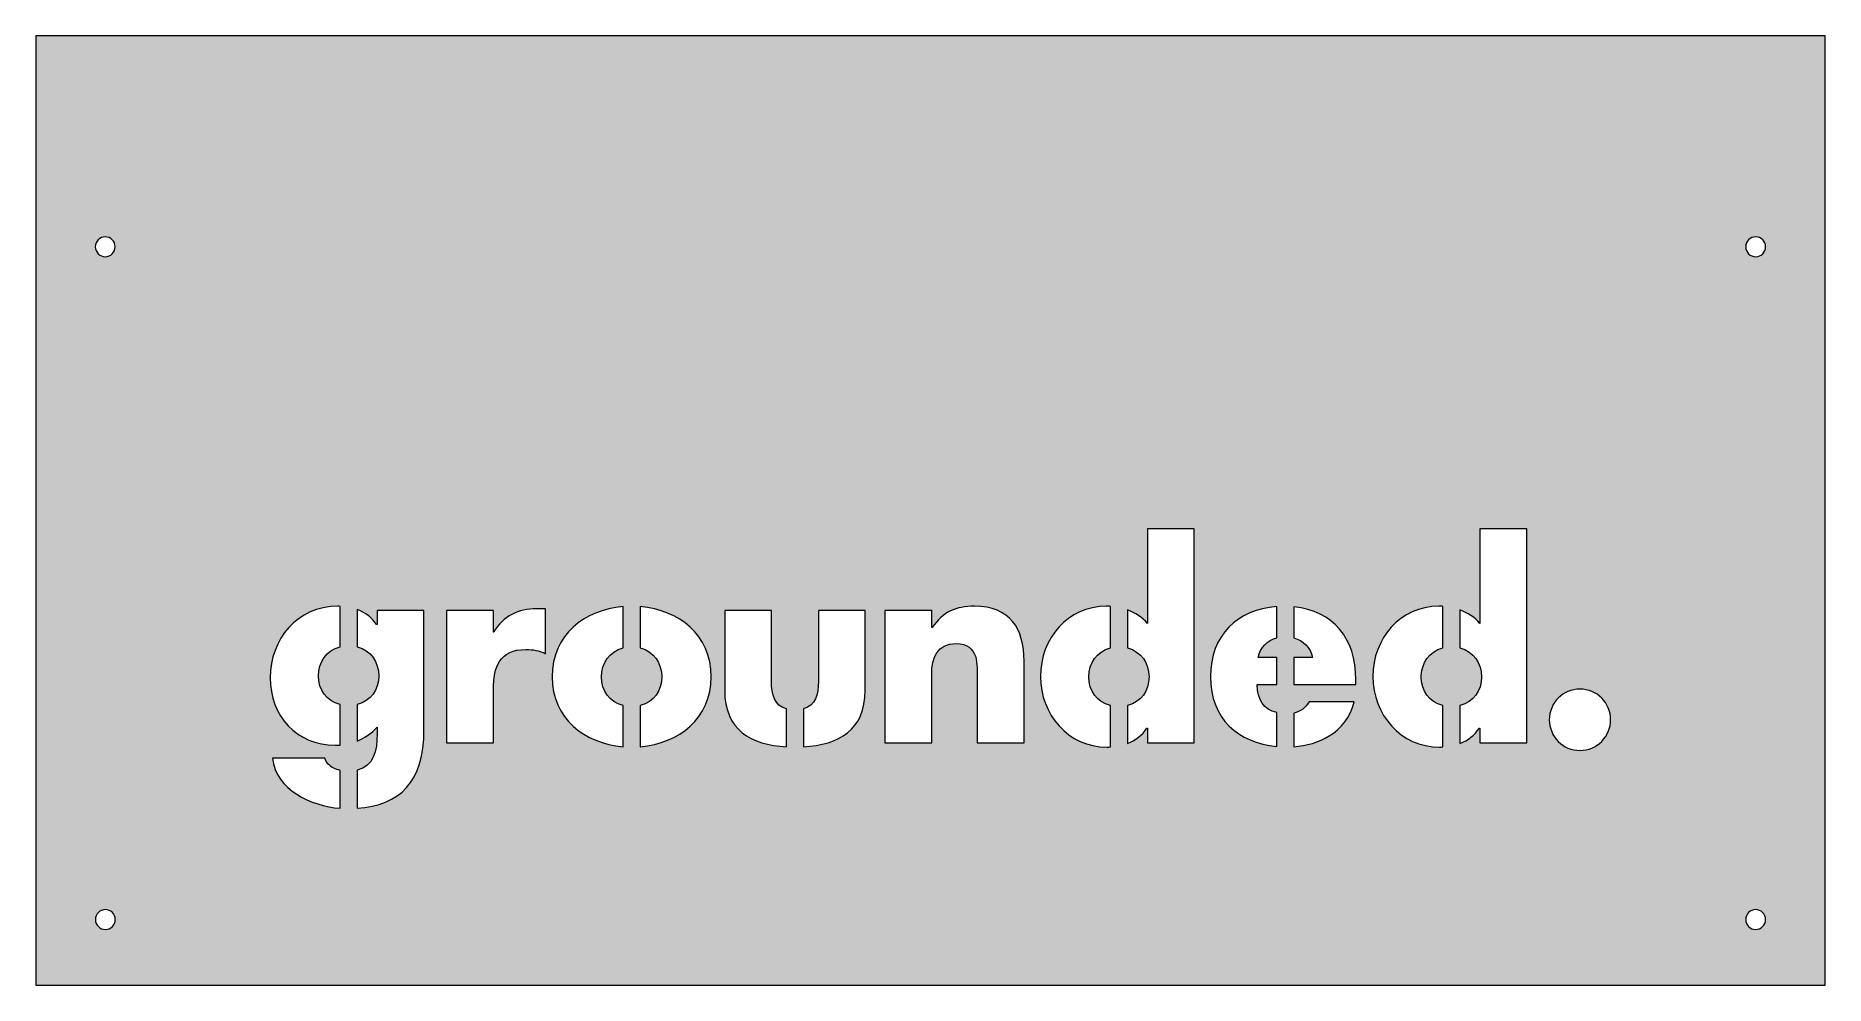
# Model space of a CAD drawing. Header units: inches. Extents: x 0.7 to 90.7, y -47.1 to 0.7.
import ezdxf

# ---------------------------------------------------------------- set-up
doc = ezdxf.new("R2010")
doc.units = ezdxf.units.IN
doc.header["$MEASUREMENT"] = 0
doc.layers.add('Layer 1', color=7, linetype='Continuous')

msp = doc.modelspace()

# ---------------------------------------------------------------- hatches: boundary and pattern name
at = {"layer": 'Layer 1', "true_color": 0xec008b}
h = msp.add_hatch(color=230, dxfattribs=at)
h.dxf.hatch_style = 2
h.paths.add_polyline_path([(0.72, 0.668), (0.72, -47.058), (90.72, -47.058), (90.72, 0.668)])
edge = h.paths.add_edge_path()
edge.add_spline(control_points=[(4.214, -9.437), (4.491, -9.437), (4.714, -9.661), (4.714, -9.937), (4.714, -10.213), (4.491, -10.437), (4.214, -10.437), (3.938, -10.437), (3.714, -10.213), (3.714, -9.937), (3.714, -9.661), (3.938, -9.437), (4.214, -9.437)], knot_values=[0, 0, 0, 0, 1, 1, 1, 2, 2, 2, 3, 3, 3, 4, 4, 4, 4], degree=3, periodic=1)
edge = h.paths.add_edge_path()
edge.add_spline(control_points=[(4.22, -44.258), (3.944, -44.258), (3.72, -44.035), (3.72, -43.758), (3.72, -43.482), (3.944, -43.258), (4.22, -43.258), (4.496, -43.258), (4.72, -43.482), (4.72, -43.758), (4.72, -44.035), (4.496, -44.258), (4.22, -44.258)], knot_values=[0, 0, 0, 0, 1, 1, 1, 2, 2, 2, 3, 3, 3, 4, 4, 4, 4], degree=3, periodic=1)
edge = h.paths.add_edge_path()
edge.add_spline(control_points=[(16.023, -38.165), (14.556, -38.047), (12.812, -37.251), (12.622, -35.644), (12.622, -35.644), (15.263, -35.644), (15.263, -35.644), (15.327, -35.877), (15.496, -36.046), (15.703, -36.149), (15.802, -36.199), (15.912, -36.236), (16.023, -36.261), (16.023, -36.261), (16.023, -38.165), (16.023, -38.165)], knot_values=[0, 0, 0, 0, 1, 1, 1, 2, 2, 2, 3, 3, 3, 4, 4, 4, 5, 5, 5, 5], degree=3, periodic=1)
edge = h.paths.add_edge_path()
edge.add_spline(control_points=[(16.023, -30.054), (15.331, -30.228), (14.939, -30.819), (14.939, -31.503), (14.939, -32.208), (15.331, -32.776), (16.023, -32.941), (16.023, -32.941), (16.023, -34.987), (16.023, -34.987), (15.944, -34.993), (15.864, -34.997), (15.78, -34.997), (13.839, -34.997), (12.506, -33.522), (12.506, -31.606), (12.506, -29.665), (13.878, -28.008), (15.91, -28.008), (15.948, -28.008), (15.985, -28.012), (16.023, -28.013), (16.023, -28.013), (16.023, -30.054), (16.023, -30.054)], knot_values=[0, 0, 0, 0, 1, 1, 1, 2, 2, 2, 3, 3, 3, 4, 4, 4, 5, 5, 5, 6, 6, 6, 7, 7, 7, 8, 8, 8, 8], degree=3, periodic=1)
edge = h.paths.add_edge_path()
edge.add_spline(control_points=[(20.245, -34.221), (20.245, -36.85), (19.028, -38.015), (16.883, -38.161), (16.883, -38.161), (16.883, -36.246), (16.883, -36.246), (17.71, -36.044), (17.89, -35.313), (17.89, -34.402), (17.89, -34.402), (17.89, -34.091), (17.89, -34.091), (17.57, -34.411), (17.246, -34.643), (16.883, -34.792), (16.883, -34.792), (16.883, -32.941), (16.883, -32.941), (17.575, -32.776), (17.967, -32.208), (17.967, -31.503), (17.967, -30.819), (17.575, -30.228), (16.883, -30.054), (16.883, -30.054), (16.883, -28.172), (16.883, -28.172), (17.266, -28.315), (17.604, -28.558), (17.864, -28.927), (17.864, -28.927), (17.89, -28.927), (17.89, -28.927), (17.89, -28.927), (17.89, -28.228), (17.89, -28.228), (17.89, -28.228), (20.245, -28.228), (20.245, -28.228), (20.245, -28.228), (20.245, -34.221), (20.245, -34.221)], knot_values=[0, 0, 0, 0, 1, 1, 1, 2, 2, 2, 3, 3, 3, 4, 4, 4, 5, 5, 5, 6, 6, 6, 7, 7, 7, 8, 8, 8, 9, 9, 9, 10, 10, 10, 11, 11, 11, 12, 12, 12, 13, 13, 13, 14, 14, 14, 14], degree=3, periodic=1)
edge = h.paths.add_edge_path()
edge.add_spline(control_points=[(26.362, -30.403), (26.038, -30.221), (25.728, -30.183), (25.365, -30.183), (24.058, -30.183), (23.735, -31.05), (23.735, -32.189), (23.735, -32.189), (23.735, -34.868), (23.735, -34.868), (23.735, -34.868), (21.379, -34.868), (21.379, -34.868), (21.379, -34.868), (21.379, -28.228), (21.379, -28.228), (21.379, -28.228), (23.735, -28.228), (23.735, -28.228), (23.735, -28.228), (23.735, -29.316), (23.735, -29.316), (23.735, -29.316), (23.761, -29.316), (23.761, -29.316), (24.214, -28.5), (24.99, -28.138), (25.909, -28.138), (25.909, -28.138), (26.362, -28.138), (26.362, -28.138), (26.362, -28.138), (26.362, -30.403), (26.362, -30.403)], knot_values=[0, 0, 0, 0, 1, 1, 1, 2, 2, 2, 3, 3, 3, 4, 4, 4, 5, 5, 5, 6, 6, 6, 7, 7, 7, 8, 8, 8, 9, 9, 9, 10, 10, 10, 11, 11, 11, 11], degree=3, periodic=1)
edge = h.paths.add_edge_path()
edge.add_spline(control_points=[(30.258, -30.106), (29.566, -30.279), (29.174, -30.871), (29.174, -31.555), (29.174, -32.26), (29.566, -32.828), (30.258, -32.993), (30.258, -32.993), (30.258, -35.069), (30.258, -35.069), (28.318, -34.908), (26.689, -33.665), (26.689, -31.555), (26.689, -29.443), (28.309, -28.188), (30.258, -28.027), (30.258, -28.027), (30.258, -30.106), (30.258, -30.106)], knot_values=[0, 0, 0, 0, 1, 1, 1, 2, 2, 2, 3, 3, 3, 4, 4, 4, 5, 5, 5, 6, 6, 6, 6], degree=3, periodic=1)
edge = h.paths.add_edge_path()
edge.add_spline(control_points=[(31.119, -35.069), (31.119, -35.069), (31.119, -32.993), (31.119, -32.993), (31.81, -32.827), (32.202, -32.26), (32.202, -31.555), (32.202, -30.871), (31.81, -30.279), (31.119, -30.106), (31.119, -30.106), (31.119, -28.027), (31.119, -28.027), (33.068, -28.188), (34.687, -29.443), (34.687, -31.555), (34.687, -33.654), (33.068, -34.908), (31.119, -35.069)], knot_values=[0, 0, 0, 0, 1, 1, 1, 2, 2, 2, 3, 3, 3, 4, 4, 4, 5, 5, 5, 6, 6, 6, 6], degree=3, periodic=1)
edge = h.paths.add_edge_path()
edge.add_spline(control_points=[(38.471, -35.073), (36.692, -34.977), (35.368, -34.254), (35.368, -32.228), (35.368, -32.228), (35.368, -28.228), (35.368, -28.228), (35.368, -28.228), (37.723, -28.228), (37.723, -28.228), (37.723, -28.228), (37.723, -31.775), (37.723, -31.775), (37.723, -32.472), (37.868, -32.999), (38.471, -33.159), (38.471, -33.159), (38.471, -35.073), (38.471, -35.073)], knot_values=[0, 0, 0, 0, 1, 1, 1, 2, 2, 2, 3, 3, 3, 4, 4, 4, 5, 5, 5, 6, 6, 6, 6], degree=3, periodic=1)
edge = h.paths.add_edge_path()
edge.add_spline(control_points=[(42.435, -32.228), (42.435, -34.254), (41.111, -34.977), (39.331, -35.073), (39.331, -35.073), (39.331, -33.159), (39.331, -33.159), (39.934, -32.999), (40.079, -32.472), (40.079, -31.775), (40.079, -31.775), (40.079, -28.228), (40.079, -28.228), (40.079, -28.228), (42.435, -28.228), (42.435, -28.228), (42.435, -28.228), (42.435, -32.228), (42.435, -32.228)], knot_values=[0, 0, 0, 0, 1, 1, 1, 2, 2, 2, 3, 3, 3, 4, 4, 4, 5, 5, 5, 6, 6, 6, 6], degree=3, periodic=1)
edge = h.paths.add_edge_path()
edge.add_spline(control_points=[(50.426, -34.868), (50.426, -34.868), (48.07, -34.868), (48.07, -34.868), (48.07, -34.868), (48.07, -31.632), (48.07, -31.632), (48.07, -30.998), (48.174, -29.885), (47.009, -29.885), (46.051, -29.885), (45.779, -30.597), (45.779, -31.425), (45.779, -31.425), (45.779, -34.868), (45.779, -34.868), (45.779, -34.868), (43.424, -34.868), (43.424, -34.868), (43.424, -34.868), (43.424, -28.228), (43.424, -28.228), (43.424, -28.228), (45.779, -28.228), (45.779, -28.228), (45.779, -28.228), (45.779, -29.083), (45.779, -29.083), (45.779, -29.083), (45.805, -29.083), (45.805, -29.083), (46.349, -28.28), (47.009, -28.008), (47.928, -28.008), (49.714, -28.008), (50.426, -29.134), (50.426, -30.765), (50.426, -30.765), (50.426, -34.868), (50.426, -34.868)], knot_values=[0, 0, 0, 0, 1, 1, 1, 2, 2, 2, 3, 3, 3, 4, 4, 4, 5, 5, 5, 6, 6, 6, 7, 7, 7, 8, 8, 8, 9, 9, 9, 10, 10, 10, 11, 11, 11, 12, 12, 12, 13, 13, 13, 13], degree=3, periodic=1)
edge = h.paths.add_edge_path()
edge.add_spline(control_points=[(54.767, -30.106), (54.075, -30.28), (53.683, -30.871), (53.683, -31.555), (53.683, -32.26), (54.075, -32.827), (54.767, -32.993), (54.767, -32.993), (54.767, -35.079), (54.767, -35.079), (54.711, -35.082), (54.656, -35.088), (54.602, -35.088), (52.634, -35.088), (51.249, -33.444), (51.249, -31.541), (51.249, -29.639), (52.608, -28.008), (54.576, -28.008), (54.639, -28.008), (54.703, -28.011), (54.767, -28.016), (54.767, -28.016), (54.767, -30.106), (54.767, -30.106)], knot_values=[0, 0, 0, 0, 1, 1, 1, 2, 2, 2, 3, 3, 3, 4, 4, 4, 5, 5, 5, 6, 6, 6, 7, 7, 7, 8, 8, 8, 8], degree=3, periodic=1)
edge = h.paths.add_edge_path()
edge.add_spline(control_points=[(58.989, -34.868), (58.989, -34.868), (56.633, -34.868), (56.633, -34.868), (56.633, -34.868), (56.633, -34.13), (56.633, -34.13), (56.633, -34.13), (56.608, -34.13), (56.608, -34.13), (56.379, -34.495), (56.027, -34.748), (55.627, -34.902), (55.627, -34.902), (55.627, -32.993), (55.627, -32.993), (56.319, -32.828), (56.711, -32.26), (56.711, -31.555), (56.711, -30.871), (56.319, -30.279), (55.627, -30.106), (55.627, -30.106), (55.627, -28.196), (55.627, -28.196), (56.016, -28.338), (56.37, -28.563), (56.633, -28.875), (56.633, -28.875), (56.633, -24.125), (56.633, -24.125), (56.633, -24.125), (58.989, -24.125), (58.989, -24.125), (58.989, -24.125), (58.989, -34.868), (58.989, -34.868)], knot_values=[0, 0, 0, 0, 1, 1, 1, 2, 2, 2, 3, 3, 3, 4, 4, 4, 5, 5, 5, 6, 6, 6, 7, 7, 7, 8, 8, 8, 9, 9, 9, 10, 10, 10, 11, 11, 11, 12, 12, 12, 12], degree=3, periodic=1)
edge = h.paths.add_edge_path()
edge.add_spline(control_points=[(63.135, -29.597), (62.665, -29.726), (62.304, -30.059), (62.196, -30.584), (62.196, -30.584), (63.135, -30.584), (63.135, -30.584), (63.135, -30.584), (63.135, -31.943), (63.135, -31.943), (63.135, -31.943), (62.157, -31.943), (62.157, -31.943), (62.157, -32.719), (62.493, -33.201), (63.135, -33.358), (63.135, -33.358), (63.135, -35.059), (63.135, -35.059), (61.197, -34.878), (59.801, -33.663), (59.801, -31.555), (59.801, -29.462), (61.159, -28.163), (63.135, -28.027), (63.135, -28.027), (63.135, -29.597), (63.135, -29.597)], knot_values=[0, 0, 0, 0, 1, 1, 1, 2, 2, 2, 3, 3, 3, 4, 4, 4, 5, 5, 5, 6, 6, 6, 7, 7, 7, 8, 8, 8, 9, 9, 9, 9], degree=3, periodic=1)
edge = h.paths.add_edge_path()
edge.add_spline(control_points=[(65.768, -34.531), (65.253, -34.849), (64.635, -35.025), (63.995, -35.072), (63.995, -35.072), (63.995, -33.38), (63.995, -33.38), (64.316, -33.31), (64.567, -33.136), (64.758, -32.81), (64.758, -32.81), (67.023, -32.81), (67.023, -32.81), (66.842, -33.587), (66.376, -34.156), (65.768, -34.531)], knot_values=[0, 0, 0, 0, 1, 1, 1, 2, 2, 2, 3, 3, 3, 4, 4, 4, 5, 5, 5, 5], degree=3, periodic=1)
edge = h.paths.add_edge_path()
edge.add_spline(control_points=[(67.114, -31.943), (67.114, -31.943), (63.995, -31.943), (63.995, -31.943), (63.995, -31.943), (63.995, -30.584), (63.995, -30.584), (63.995, -30.584), (64.927, -30.584), (64.927, -30.584), (64.836, -30.088), (64.458, -29.73), (63.995, -29.596), (63.995, -29.596), (63.995, -28.038), (63.995, -28.038), (65.978, -28.239), (67.114, -29.609), (67.114, -31.697), (67.114, -31.697), (67.114, -31.943), (67.114, -31.943)], knot_values=[0, 0, 0, 0, 1, 1, 1, 2, 2, 2, 3, 3, 3, 4, 4, 4, 5, 5, 5, 6, 6, 6, 7, 7, 7, 7], degree=3, periodic=1)
edge = h.paths.add_edge_path()
edge.add_spline(control_points=[(71.487, -30.106), (70.796, -30.28), (70.404, -30.871), (70.404, -31.555), (70.404, -32.26), (70.796, -32.827), (71.487, -32.993), (71.487, -32.993), (71.487, -35.079), (71.487, -35.079), (71.432, -35.082), (71.377, -35.088), (71.322, -35.088), (69.355, -35.088), (67.97, -33.444), (67.97, -31.541), (67.97, -29.639), (69.329, -28.008), (71.296, -28.008), (71.36, -28.008), (71.424, -28.011), (71.487, -28.016), (71.487, -28.016), (71.487, -30.106), (71.487, -30.106)], knot_values=[0, 0, 0, 0, 1, 1, 1, 2, 2, 2, 3, 3, 3, 4, 4, 4, 5, 5, 5, 6, 6, 6, 7, 7, 7, 8, 8, 8, 8], degree=3, periodic=1)
edge = h.paths.add_edge_path()
edge.add_spline(control_points=[(75.71, -34.868), (75.71, -34.868), (73.355, -34.868), (73.355, -34.868), (73.355, -34.868), (73.355, -34.13), (73.355, -34.13), (73.355, -34.13), (73.329, -34.13), (73.329, -34.13), (73.1, -34.495), (72.747, -34.748), (72.348, -34.902), (72.348, -34.902), (72.348, -32.993), (72.348, -32.993), (73.04, -32.828), (73.432, -32.26), (73.432, -31.555), (73.432, -30.871), (73.04, -30.279), (72.348, -30.106), (72.348, -30.106), (72.348, -28.196), (72.348, -28.196), (72.737, -28.338), (73.091, -28.563), (73.355, -28.875), (73.355, -28.875), (73.355, -24.125), (73.355, -24.125), (73.355, -24.125), (75.71, -24.125), (75.71, -24.125), (75.71, -24.125), (75.71, -34.868), (75.71, -34.868)], knot_values=[0, 0, 0, 0, 1, 1, 1, 2, 2, 2, 3, 3, 3, 4, 4, 4, 5, 5, 5, 6, 6, 6, 7, 7, 7, 8, 8, 8, 9, 9, 9, 10, 10, 10, 11, 11, 11, 12, 12, 12, 12], degree=3, periodic=1)
edge = h.paths.add_edge_path()
edge.add_spline(control_points=[(78.385, -35.259), (77.528, -35.259), (76.843, -34.56), (76.843, -33.716), (76.843, -32.859), (77.528, -32.174), (78.385, -32.174), (79.242, -32.174), (79.928, -32.859), (79.928, -33.716), (79.928, -34.56), (79.242, -35.259), (78.385, -35.259)], knot_values=[0, 0, 0, 0, 1, 1, 1, 2, 2, 2, 3, 3, 3, 4, 4, 4, 4], degree=3, periodic=1)
edge = h.paths.add_edge_path()
edge.add_spline(control_points=[(87.22, -44.258), (86.944, -44.258), (86.72, -44.035), (86.72, -43.758), (86.72, -43.482), (86.944, -43.258), (87.22, -43.258), (87.496, -43.258), (87.72, -43.482), (87.72, -43.758), (87.72, -44.035), (87.496, -44.258), (87.22, -44.258)], knot_values=[0, 0, 0, 0, 1, 1, 1, 2, 2, 2, 3, 3, 3, 4, 4, 4, 4], degree=3, periodic=1)
edge = h.paths.add_edge_path()
edge.add_spline(control_points=[(87.223, -10.437), (86.947, -10.437), (86.723, -10.213), (86.723, -9.937), (86.723, -9.661), (86.947, -9.437), (87.223, -9.437), (87.499, -9.437), (87.723, -9.661), (87.723, -9.937), (87.723, -10.213), (87.499, -10.437), (87.223, -10.437)], knot_values=[0, 0, 0, 0, 1, 1, 1, 2, 2, 2, 3, 3, 3, 4, 4, 4, 4], degree=3, periodic=1)

# ---------------------------------------------------------------- linework, layer by layer
at = {"layer": 'Layer 1', "lineweight": 0}
msp.add_lwpolyline([(0.72, 0.668), (0.72, -47.058), (90.72, -47.058), (90.72, 0.668), (0.72, 0.668)], dxfattribs=at)
for points, knots in [([(4.214, -9.437), (4.491, -9.437), (4.714, -9.661), (4.714, -9.937), (4.714, -10.213), (4.491, -10.437), (4.214, -10.437), (3.938, -10.437), (3.714, -10.213), (3.714, -9.937), (3.714, -9.661), (3.938, -9.437), (4.214, -9.437)], [0, 0, 0, 0, 1, 1, 1, 2, 2, 2, 3, 3, 3, 4, 4, 4, 4]), ([(87.223, -10.437), (86.947, -10.437), (86.723, -10.213), (86.723, -9.937), (86.723, -9.661), (86.947, -9.437), (87.223, -9.437), (87.499, -9.437), (87.723, -9.661), (87.723, -9.937), (87.723, -10.213), (87.499, -10.437), (87.223, -10.437)], [0, 0, 0, 0, 1, 1, 1, 2, 2, 2, 3, 3, 3, 4, 4, 4, 4]), ([(58.989, -34.868), (58.989, -34.868), (56.633, -34.868), (56.633, -34.868), (56.633, -34.868), (56.633, -34.13), (56.633, -34.13), (56.633, -34.13), (56.608, -34.13), (56.608, -34.13), (56.379, -34.495), (56.027, -34.748), (55.627, -34.902), (55.627, -34.902), (55.627, -32.993), (55.627, -32.993), (56.319, -32.828), (56.711, -32.26), (56.711, -31.555), (56.711, -30.871), (56.319, -30.279), (55.627, -30.106), (55.627, -30.106), (55.627, -28.196), (55.627, -28.196), (56.016, -28.338), (56.37, -28.563), (56.633, -28.875), (56.633, -28.875), (56.633, -24.125), (56.633, -24.125), (56.633, -24.125), (58.989, -24.125), (58.989, -24.125), (58.989, -24.125), (58.989, -34.868), (58.989, -34.868)], [0, 0, 0, 0, 1, 1, 1, 2, 2, 2, 3, 3, 3, 4, 4, 4, 5, 5, 5, 6, 6, 6, 7, 7, 7, 8, 8, 8, 9, 9, 9, 10, 10, 10, 11, 11, 11, 12, 12, 12, 12]), ([(75.71, -34.868), (75.71, -34.868), (73.355, -34.868), (73.355, -34.868), (73.355, -34.868), (73.355, -34.13), (73.355, -34.13), (73.355, -34.13), (73.329, -34.13), (73.329, -34.13), (73.1, -34.495), (72.747, -34.748), (72.348, -34.902), (72.348, -34.902), (72.348, -32.993), (72.348, -32.993), (73.04, -32.828), (73.432, -32.26), (73.432, -31.555), (73.432, -30.871), (73.04, -30.279), (72.348, -30.106), (72.348, -30.106), (72.348, -28.196), (72.348, -28.196), (72.737, -28.338), (73.091, -28.563), (73.355, -28.875), (73.355, -28.875), (73.355, -24.125), (73.355, -24.125), (73.355, -24.125), (75.71, -24.125), (75.71, -24.125), (75.71, -24.125), (75.71, -34.868), (75.71, -34.868)], [0, 0, 0, 0, 1, 1, 1, 2, 2, 2, 3, 3, 3, 4, 4, 4, 5, 5, 5, 6, 6, 6, 7, 7, 7, 8, 8, 8, 9, 9, 9, 10, 10, 10, 11, 11, 11, 12, 12, 12, 12]), ([(16.023, -30.054), (15.331, -30.228), (14.939, -30.819), (14.939, -31.503), (14.939, -32.208), (15.331, -32.776), (16.023, -32.941), (16.023, -32.941), (16.023, -34.987), (16.023, -34.987), (15.944, -34.993), (15.864, -34.997), (15.78, -34.997), (13.839, -34.997), (12.506, -33.522), (12.506, -31.606), (12.506, -29.665), (13.878, -28.008), (15.91, -28.008), (15.948, -28.008), (15.985, -28.012), (16.023, -28.013), (16.023, -28.013), (16.023, -30.054), (16.023, -30.054)], [0, 0, 0, 0, 1, 1, 1, 2, 2, 2, 3, 3, 3, 4, 4, 4, 5, 5, 5, 6, 6, 6, 7, 7, 7, 8, 8, 8, 8]), ([(20.245, -34.221), (20.245, -36.85), (19.028, -38.015), (16.883, -38.161), (16.883, -38.161), (16.883, -36.246), (16.883, -36.246), (17.71, -36.044), (17.89, -35.313), (17.89, -34.402), (17.89, -34.402), (17.89, -34.091), (17.89, -34.091), (17.57, -34.411), (17.246, -34.643), (16.883, -34.792), (16.883, -34.792), (16.883, -32.941), (16.883, -32.941), (17.575, -32.776), (17.967, -32.208), (17.967, -31.503), (17.967, -30.819), (17.575, -30.228), (16.883, -30.054), (16.883, -30.054), (16.883, -28.172), (16.883, -28.172), (17.266, -28.315), (17.604, -28.558), (17.864, -28.927), (17.864, -28.927), (17.89, -28.927), (17.89, -28.927), (17.89, -28.927), (17.89, -28.228), (17.89, -28.228), (17.89, -28.228), (20.245, -28.228), (20.245, -28.228), (20.245, -28.228), (20.245, -34.221), (20.245, -34.221)], [0, 0, 0, 0, 1, 1, 1, 2, 2, 2, 3, 3, 3, 4, 4, 4, 5, 5, 5, 6, 6, 6, 7, 7, 7, 8, 8, 8, 9, 9, 9, 10, 10, 10, 11, 11, 11, 12, 12, 12, 13, 13, 13, 14, 14, 14, 14]), ([(26.362, -30.403), (26.038, -30.221), (25.728, -30.183), (25.365, -30.183), (24.058, -30.183), (23.735, -31.05), (23.735, -32.189), (23.735, -32.189), (23.735, -34.868), (23.735, -34.868), (23.735, -34.868), (21.379, -34.868), (21.379, -34.868), (21.379, -34.868), (21.379, -28.228), (21.379, -28.228), (21.379, -28.228), (23.735, -28.228), (23.735, -28.228), (23.735, -28.228), (23.735, -29.316), (23.735, -29.316), (23.735, -29.316), (23.761, -29.316), (23.761, -29.316), (24.214, -28.5), (24.99, -28.138), (25.909, -28.138), (25.909, -28.138), (26.362, -28.138), (26.362, -28.138), (26.362, -28.138), (26.362, -30.403), (26.362, -30.403)], [0, 0, 0, 0, 1, 1, 1, 2, 2, 2, 3, 3, 3, 4, 4, 4, 5, 5, 5, 6, 6, 6, 7, 7, 7, 8, 8, 8, 9, 9, 9, 10, 10, 10, 11, 11, 11, 11]), ([(30.258, -30.106), (29.566, -30.279), (29.174, -30.871), (29.174, -31.555), (29.174, -32.26), (29.566, -32.828), (30.258, -32.993), (30.258, -32.993), (30.258, -35.069), (30.258, -35.069), (28.318, -34.908), (26.689, -33.665), (26.689, -31.555), (26.689, -29.443), (28.309, -28.188), (30.258, -28.027), (30.258, -28.027), (30.258, -30.106), (30.258, -30.106)], [0, 0, 0, 0, 1, 1, 1, 2, 2, 2, 3, 3, 3, 4, 4, 4, 5, 5, 5, 6, 6, 6, 6]), ([(31.119, -35.069), (31.119, -35.069), (31.119, -32.993), (31.119, -32.993), (31.81, -32.827), (32.202, -32.26), (32.202, -31.555), (32.202, -30.871), (31.81, -30.279), (31.119, -30.106), (31.119, -30.106), (31.119, -28.027), (31.119, -28.027), (33.068, -28.188), (34.687, -29.443), (34.687, -31.555), (34.687, -33.654), (33.068, -34.908), (31.119, -35.069)], [0, 0, 0, 0, 1, 1, 1, 2, 2, 2, 3, 3, 3, 4, 4, 4, 5, 5, 5, 6, 6, 6, 6]), ([(38.471, -35.073), (36.692, -34.977), (35.368, -34.254), (35.368, -32.228), (35.368, -32.228), (35.368, -28.228), (35.368, -28.228), (35.368, -28.228), (37.723, -28.228), (37.723, -28.228), (37.723, -28.228), (37.723, -31.775), (37.723, -31.775), (37.723, -32.472), (37.868, -32.999), (38.471, -33.159), (38.471, -33.159), (38.471, -35.073), (38.471, -35.073)], [0, 0, 0, 0, 1, 1, 1, 2, 2, 2, 3, 3, 3, 4, 4, 4, 5, 5, 5, 6, 6, 6, 6]), ([(42.435, -32.228), (42.435, -34.254), (41.111, -34.977), (39.331, -35.073), (39.331, -35.073), (39.331, -33.159), (39.331, -33.159), (39.934, -32.999), (40.079, -32.472), (40.079, -31.775), (40.079, -31.775), (40.079, -28.228), (40.079, -28.228), (40.079, -28.228), (42.435, -28.228), (42.435, -28.228), (42.435, -28.228), (42.435, -32.228), (42.435, -32.228)], [0, 0, 0, 0, 1, 1, 1, 2, 2, 2, 3, 3, 3, 4, 4, 4, 5, 5, 5, 6, 6, 6, 6]), ([(50.426, -34.868), (50.426, -34.868), (48.07, -34.868), (48.07, -34.868), (48.07, -34.868), (48.07, -31.632), (48.07, -31.632), (48.07, -30.998), (48.174, -29.885), (47.009, -29.885), (46.051, -29.885), (45.779, -30.597), (45.779, -31.425), (45.779, -31.425), (45.779, -34.868), (45.779, -34.868), (45.779, -34.868), (43.424, -34.868), (43.424, -34.868), (43.424, -34.868), (43.424, -28.228), (43.424, -28.228), (43.424, -28.228), (45.779, -28.228), (45.779, -28.228), (45.779, -28.228), (45.779, -29.083), (45.779, -29.083), (45.779, -29.083), (45.805, -29.083), (45.805, -29.083), (46.349, -28.28), (47.009, -28.008), (47.928, -28.008), (49.714, -28.008), (50.426, -29.134), (50.426, -30.765), (50.426, -30.765), (50.426, -34.868), (50.426, -34.868)], [0, 0, 0, 0, 1, 1, 1, 2, 2, 2, 3, 3, 3, 4, 4, 4, 5, 5, 5, 6, 6, 6, 7, 7, 7, 8, 8, 8, 9, 9, 9, 10, 10, 10, 11, 11, 11, 12, 12, 12, 13, 13, 13, 13]), ([(54.767, -30.106), (54.075, -30.28), (53.683, -30.871), (53.683, -31.555), (53.683, -32.26), (54.075, -32.827), (54.767, -32.993), (54.767, -32.993), (54.767, -35.079), (54.767, -35.079), (54.711, -35.082), (54.656, -35.088), (54.602, -35.088), (52.634, -35.088), (51.249, -33.444), (51.249, -31.541), (51.249, -29.639), (52.608, -28.008), (54.576, -28.008), (54.639, -28.008), (54.703, -28.011), (54.767, -28.016), (54.767, -28.016), (54.767, -30.106), (54.767, -30.106)], [0, 0, 0, 0, 1, 1, 1, 2, 2, 2, 3, 3, 3, 4, 4, 4, 5, 5, 5, 6, 6, 6, 7, 7, 7, 8, 8, 8, 8]), ([(63.135, -29.597), (62.665, -29.726), (62.304, -30.059), (62.196, -30.584), (62.196, -30.584), (63.135, -30.584), (63.135, -30.584), (63.135, -30.584), (63.135, -31.943), (63.135, -31.943), (63.135, -31.943), (62.157, -31.943), (62.157, -31.943), (62.157, -32.719), (62.493, -33.201), (63.135, -33.358), (63.135, -33.358), (63.135, -35.059), (63.135, -35.059), (61.197, -34.878), (59.801, -33.663), (59.801, -31.555), (59.801, -29.462), (61.159, -28.163), (63.135, -28.027), (63.135, -28.027), (63.135, -29.597), (63.135, -29.597)], [0, 0, 0, 0, 1, 1, 1, 2, 2, 2, 3, 3, 3, 4, 4, 4, 5, 5, 5, 6, 6, 6, 7, 7, 7, 8, 8, 8, 9, 9, 9, 9]), ([(67.114, -31.943), (67.114, -31.943), (63.995, -31.943), (63.995, -31.943), (63.995, -31.943), (63.995, -30.584), (63.995, -30.584), (63.995, -30.584), (64.927, -30.584), (64.927, -30.584), (64.836, -30.088), (64.458, -29.73), (63.995, -29.596), (63.995, -29.596), (63.995, -28.038), (63.995, -28.038), (65.978, -28.239), (67.114, -29.609), (67.114, -31.697), (67.114, -31.697), (67.114, -31.943), (67.114, -31.943)], [0, 0, 0, 0, 1, 1, 1, 2, 2, 2, 3, 3, 3, 4, 4, 4, 5, 5, 5, 6, 6, 6, 7, 7, 7, 7]), ([(71.487, -30.106), (70.796, -30.28), (70.404, -30.871), (70.404, -31.555), (70.404, -32.26), (70.796, -32.827), (71.487, -32.993), (71.487, -32.993), (71.487, -35.079), (71.487, -35.079), (71.432, -35.082), (71.377, -35.088), (71.322, -35.088), (69.355, -35.088), (67.97, -33.444), (67.97, -31.541), (67.97, -29.639), (69.329, -28.008), (71.296, -28.008), (71.36, -28.008), (71.424, -28.011), (71.487, -28.016), (71.487, -28.016), (71.487, -30.106), (71.487, -30.106)], [0, 0, 0, 0, 1, 1, 1, 2, 2, 2, 3, 3, 3, 4, 4, 4, 5, 5, 5, 6, 6, 6, 7, 7, 7, 8, 8, 8, 8]), ([(78.385, -35.259), (77.528, -35.259), (76.843, -34.56), (76.843, -33.716), (76.843, -32.859), (77.528, -32.174), (78.385, -32.174), (79.242, -32.174), (79.928, -32.859), (79.928, -33.716), (79.928, -34.56), (79.242, -35.259), (78.385, -35.259)], [0, 0, 0, 0, 1, 1, 1, 2, 2, 2, 3, 3, 3, 4, 4, 4, 4]), ([(65.768, -34.531), (65.253, -34.849), (64.635, -35.025), (63.995, -35.072), (63.995, -35.072), (63.995, -33.38), (63.995, -33.38), (64.316, -33.31), (64.567, -33.136), (64.758, -32.81), (64.758, -32.81), (67.023, -32.81), (67.023, -32.81), (66.842, -33.587), (66.376, -34.156), (65.768, -34.531)], [0, 0, 0, 0, 1, 1, 1, 2, 2, 2, 3, 3, 3, 4, 4, 4, 5, 5, 5, 5]), ([(16.023, -38.165), (14.556, -38.047), (12.812, -37.251), (12.622, -35.644), (12.622, -35.644), (15.263, -35.644), (15.263, -35.644), (15.327, -35.877), (15.496, -36.046), (15.703, -36.149), (15.802, -36.199), (15.912, -36.236), (16.023, -36.261), (16.023, -36.261), (16.023, -38.165), (16.023, -38.165)], [0, 0, 0, 0, 1, 1, 1, 2, 2, 2, 3, 3, 3, 4, 4, 4, 5, 5, 5, 5]), ([(4.22, -44.258), (3.944, -44.258), (3.72, -44.035), (3.72, -43.758), (3.72, -43.482), (3.944, -43.258), (4.22, -43.258), (4.496, -43.258), (4.72, -43.482), (4.72, -43.758), (4.72, -44.035), (4.496, -44.258), (4.22, -44.258)], [0, 0, 0, 0, 1, 1, 1, 2, 2, 2, 3, 3, 3, 4, 4, 4, 4]), ([(87.22, -44.258), (86.944, -44.258), (86.72, -44.035), (86.72, -43.758), (86.72, -43.482), (86.944, -43.258), (87.22, -43.258), (87.496, -43.258), (87.72, -43.482), (87.72, -43.758), (87.72, -44.035), (87.496, -44.258), (87.22, -44.258)], [0, 0, 0, 0, 1, 1, 1, 2, 2, 2, 3, 3, 3, 4, 4, 4, 4])]:
    msp.add_open_spline(points, degree=3, knots=knots, dxfattribs=at)

doc.saveas('drawing.dxf')
